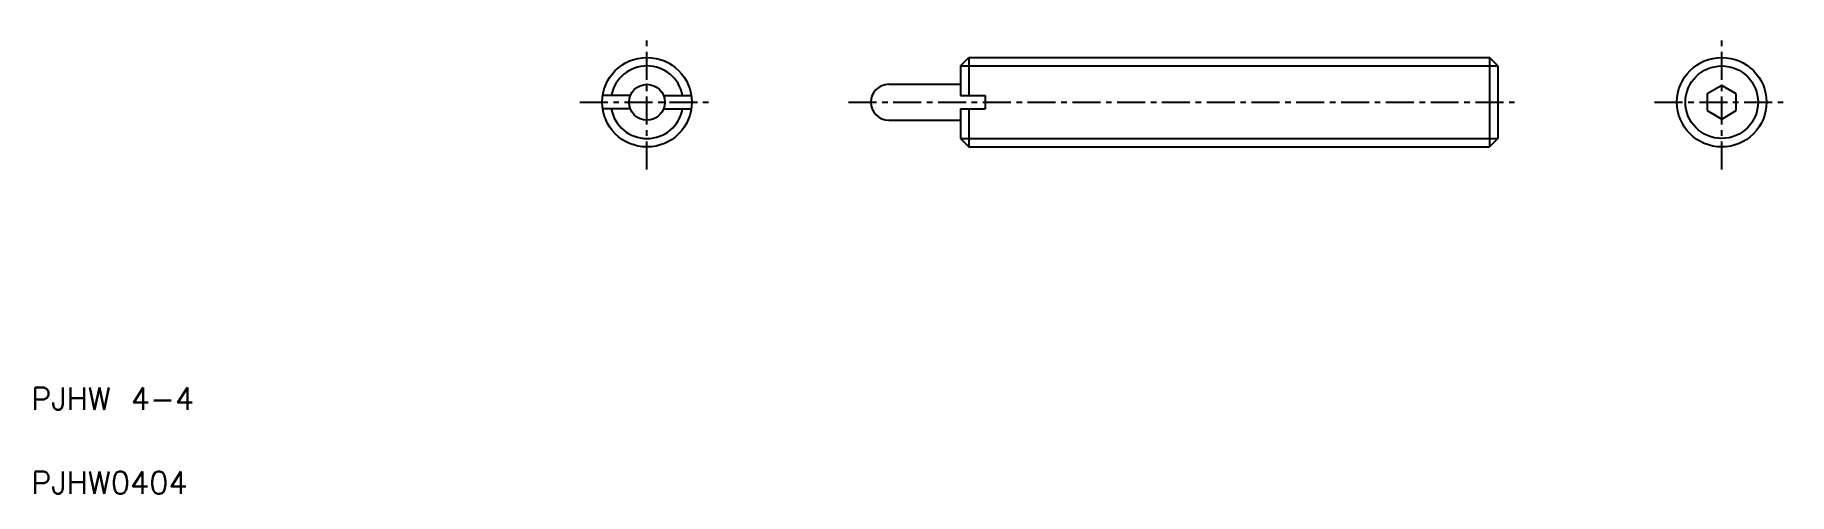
# Model space of a CAD drawing. Extents: x 2.7 to 81, y 2.5 to 23.
import ezdxf

# ---------------------------------------------------------------- set-up
doc = ezdxf.new("R2010")
doc.units = 0
doc.linetypes.add('CENTER', pattern=[2, 1.25, -0.25, 0.25, -0.25])
doc.layers.get('0').update_dxf_attribs({"linetype": 'CONTINUOUS'})
doc.layers.add('CENTER', color=1, linetype='CENTER')
doc.styles.get("Standard").update_dxf_attribs({"font": 'txt.shx', "bigfont": 'bigfont.shx'})

msp = doc.modelspace()

# ---------------------------------------------------------------- linework, layer by layer
at = {"color": 7, "linetype": 'CONTINUOUS'}
for p, q in [((44, 21.621), (44.379, 22)), ((44.379, 22), (67.621, 22)), ((44.379, 22), (44.379, 20.3)), ((67.621, 22), (67.621, 18)), ((68, 21.621), (67.621, 22)), ((44, 21.621), (44, 20.3)), ((68, 21.621), (68, 18.379)), ((40.8, 20.8), (44, 20.8)), ((41.6, 20.8), (41.6, 20.8)), ((42.4, 20.8), (42.4, 20.8)), ((78, 20.751), (77.35, 20.375)), ((77.35, 20.375), (77.35, 19.625)), ((78.65, 20.375), (78, 20.751)), ((78.65, 19.625), (78.65, 20.375)), ((29.258, 20.3), (28.023, 20.3)), ((29.258, 19.7), (28.023, 19.7)), ((30.742, 20.3), (31.977, 20.3)), ((30.742, 19.7), (31.977, 19.7)), ((44, 20.3), (45.1, 20.3)), ((44, 19.7), (45.1, 19.7)), ((44, 19.7), (44, 18.379)), ((44.379, 19.7), (44.379, 18)), ((45.1, 20.3), (45.1, 19.7)), ((77.35, 19.625), (78, 19.249)), ((78, 19.249), (78.65, 19.625)), ((40.8, 19.2), (44, 19.2)), ((44, 18.379), (44.379, 18)), ((68, 18.379), (67.621, 18)), ((44.379, 18), (67.621, 18))]:
    msp.add_line(p, q, dxfattribs=at)
at = {"color": 3, "linetype": 'CONTINUOUS'}
for p, q in [((44, 21.621), (68, 21.621)), ((44, 18.379), (68, 18.379))]:
    msp.add_line(p, q, dxfattribs=at)
at = {"color": 7, "linetype": 'CONTINUOUS'}
for centre, radius in [((30, 20), 2), ((78, 20), 2), ((30, 20), 0.8)]:
    msp.add_circle(centre, radius, dxfattribs=at)
at = {"color": 3, "linetype": 'CONTINUOUS'}
msp.add_circle((78, 20), 1.621, dxfattribs=at)
for start, end in [(10.66527, 169.33473), (190.66527, 349.33473)]:
    msp.add_arc((30, 20), 1.621, start, end, dxfattribs=at)
at = {"color": 7, "linetype": 'CONTINUOUS'}
msp.add_arc((40.8, 20), 0.8, 90, 270, dxfattribs=at)
at = {"layer": 'CENTER', "color": 1, "linetype": 'CENTER'}
for p, q in [((30, 17), (30, 23)), ((78, 17), (78, 23)), ((27, 20), (33, 20)), ((39, 20), (69, 20)), ((75, 20), (81, 20))]:
    msp.add_line(p, q, dxfattribs=at)

# ---------------------------------------------------------------- texts
at = {"color": 7, "linetype": 'CONTINUOUS'}
for s, p in [('PJHW 4-4', (2.5, 6.25)), ('PJHW0404', (2.5, 2.5))]:
    msp.add_text(s, height=1, dxfattribs=at).set_placement(p)

doc.saveas('drawing.dxf')
